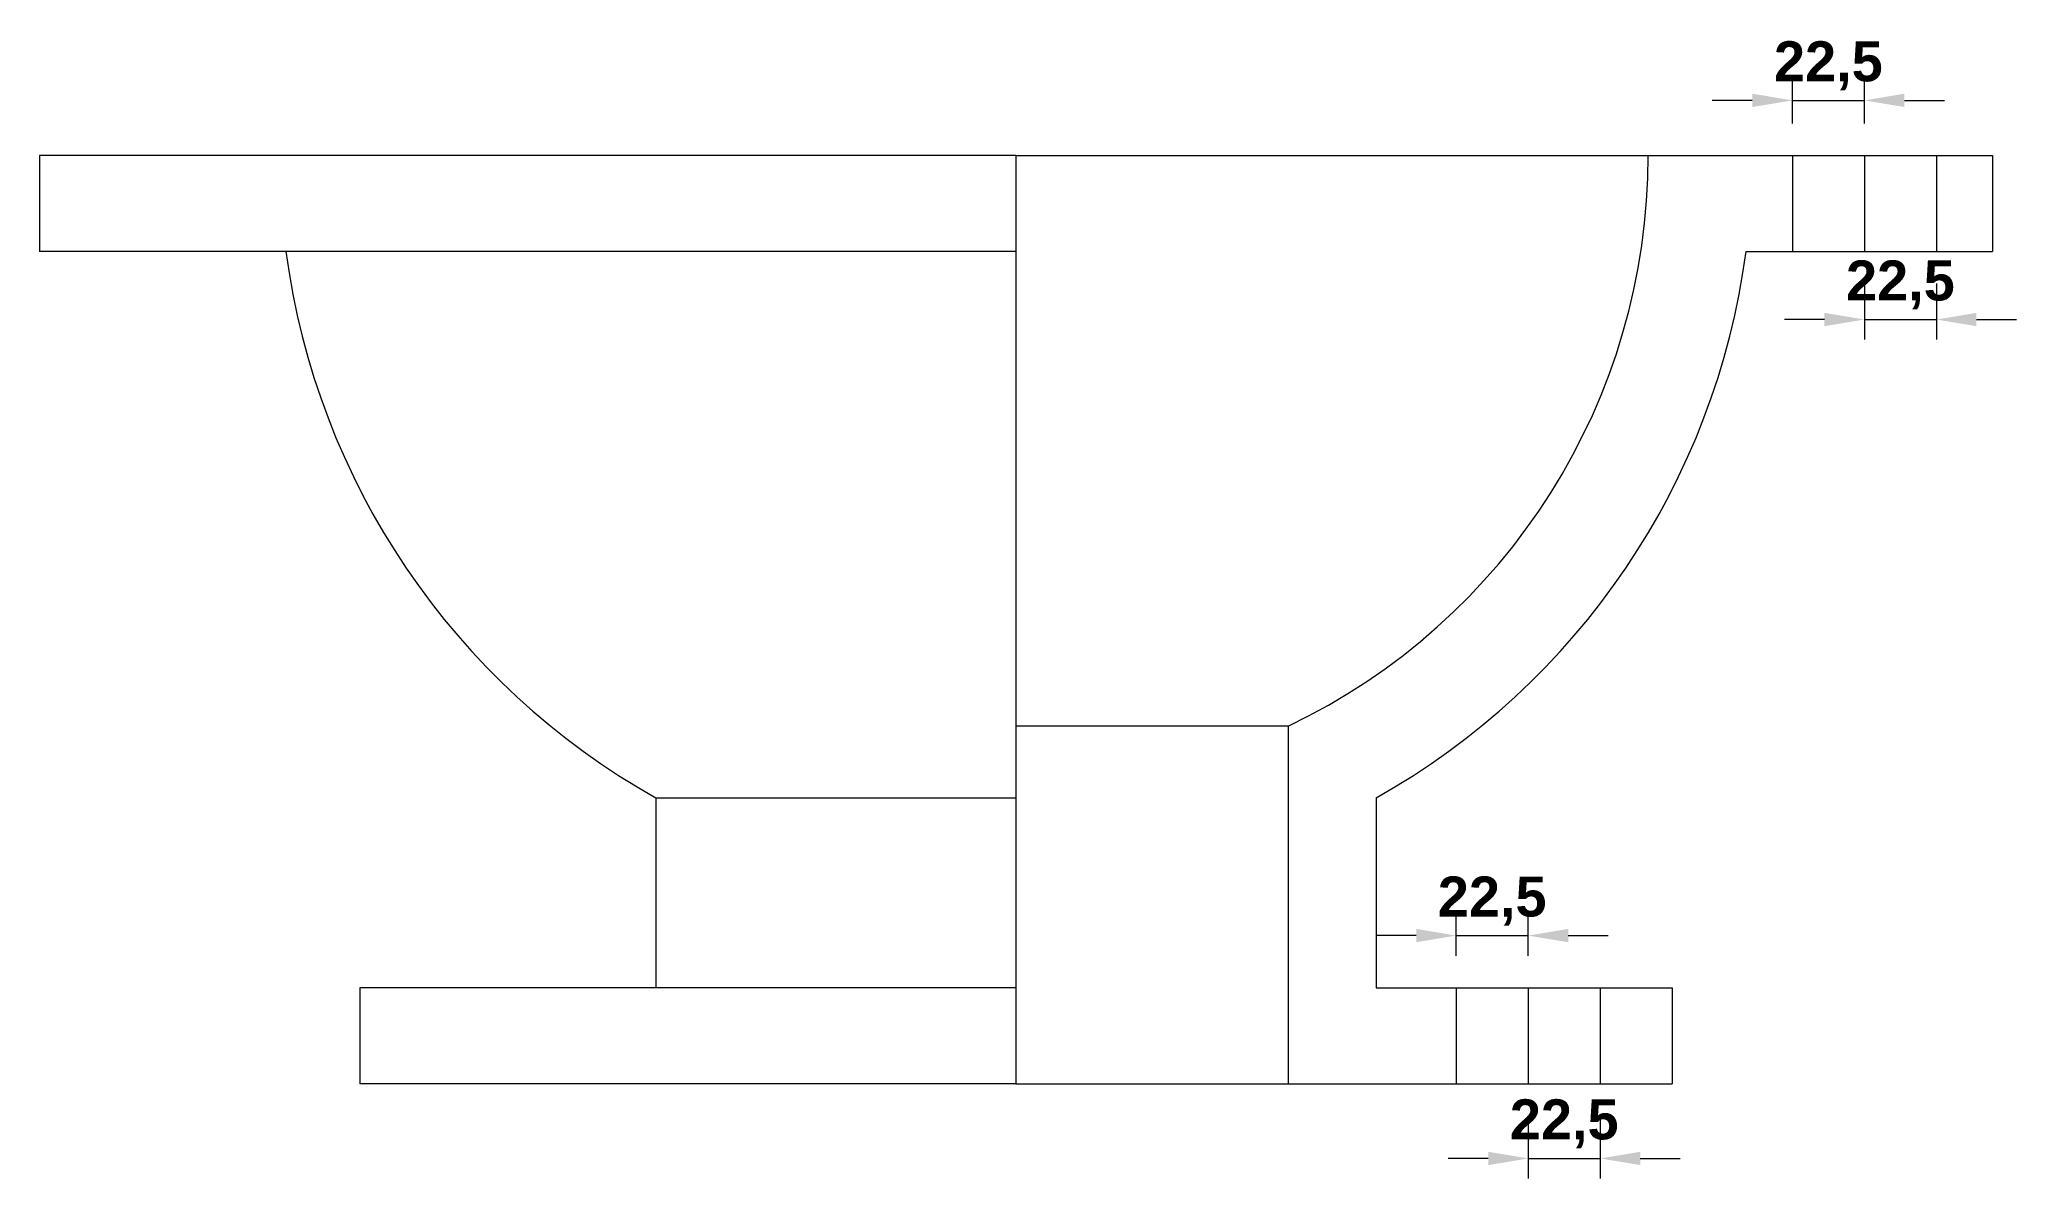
# Model space of a CAD drawing. Header units: millimetres. Extents: x 2534 to 17250, y -878 to 451.
# Drawn here: x 9775 to 10393, y -99 to 257 of the extents above; entities that cross this region are included whole.
import ezdxf

# ---------------------------------------------------------------- set-up
doc = ezdxf.new("R2010")
doc.units = ezdxf.units.MM
doc.header["$LTSCALE"] = 0.3
doc.layers.add('Contorno', color=5, linetype='Continuous', lineweight=30)
doc.layers.add('Cotas', color=7, linetype='Continuous', lineweight=9)
doc.styles.get("Standard").update_dxf_attribs({"font": ''})
doc.styles.get('Standard').set_extended_font_data('Arial', bold=True)
doc.dimstyles.new('cota annotative', dxfattribs={"dimtxt": 2.5, "dimasz": 2.5, "dimexe": 1.25, "dimexo": 2, "dimtad": 1, "dimtxsty": 'Standard', "dimcen": -5, "dimclrt": 102, "dimadec": 0, "dimazin": 0, "dimtfac": 1, "dimtmove": 0, "dimatfit": 3, "dimfxl": 1, "dimarcsym": 0})

# ---------------------------------------------------------------- blocks, each defined once
blk = doc.blocks.new('*D15')
at = {"layer": 'Cotas', "color": 0, "lineweight": -2, "transparency": 16777216}
for p, q in [((10322.64, 230.55), (10322.64, 243.97)), ((10345.14, 230.55), (10345.14, 243.97)), ((10310.14, 237.72), (10297.64, 237.72)), ((10322.64, 237.72), (10345.14, 237.72)), ((10357.64, 237.72), (10370.14, 237.72))]:
    blk.add_line(p, q, dxfattribs=at)
at = {"layer": 'Cotas', "color": 0, "transparency": 16777216}
for points in [[(10310.14, 239.81), (10310.14, 235.64), (10322.64, 237.72)], [(10357.64, 239.81), (10357.64, 235.64), (10345.14, 237.72)]]:
    blk.add_solid(points, dxfattribs=at)
at = {"layer": 'Defpoints', "color": 0, "transparency": 16777216}
for p in [(10345.14, 237.72), (10322.64, 220.55), (10345.14, 220.55)]:
    blk.add_point(p, dxfattribs=at)
at = {"layer": 'Cotas', "color": 102, "transparency": 16777216, "insert": (10333.89, 248.52), "char_height": 12.5, "attachment_point": 5}
blk.add_mtext('22,5', dxfattribs=at)
blk = doc.blocks.new('*D16')
at = {"layer": 'Cotas', "color": 0, "lineweight": -2, "transparency": 16777216}
for p, q in [((10345.14, 180.55), (10345.14, 163.03)), ((10367.64, 180.55), (10367.64, 163.03)), ((10332.64, 169.28), (10320.14, 169.28)), ((10345.14, 169.28), (10367.64, 169.28)), ((10380.14, 169.28), (10392.64, 169.28))]:
    blk.add_line(p, q, dxfattribs=at)
at = {"layer": 'Cotas', "color": 0, "transparency": 16777216}
for points in [[(10332.64, 171.36), (10332.64, 167.19), (10345.14, 169.28)], [(10380.14, 171.36), (10380.14, 167.19), (10367.64, 169.28)]]:
    blk.add_solid(points, dxfattribs=at)
at = {"layer": 'Defpoints', "color": 0, "transparency": 16777216}
for p in [(10345.14, 190.55), (10367.64, 190.55), (10367.64, 169.28)]:
    blk.add_point(p, dxfattribs=at)
at = {"layer": 'Cotas', "color": 102, "transparency": 16777216, "insert": (10356.39, 180.07), "char_height": 12.5, "attachment_point": 5}
blk.add_mtext('22,5', dxfattribs=at)
blk = doc.blocks.new('*D17')
at = {"layer": 'Cotas', "color": 0, "lineweight": -2, "transparency": 16777216}
for p, q in [((10217.64, -29.45), (10217.64, -16.87)), ((10240.14, -29.45), (10240.14, -16.87)), ((10205.14, -23.12), (10192.64, -23.12)), ((10217.64, -23.12), (10240.14, -23.12)), ((10252.64, -23.12), (10265.14, -23.12))]:
    blk.add_line(p, q, dxfattribs=at)
at = {"layer": 'Cotas', "color": 0, "transparency": 16777216}
for points in [[(10205.14, -21.04), (10205.14, -25.21), (10217.64, -23.12)], [(10252.64, -21.04), (10252.64, -25.21), (10240.14, -23.12)]]:
    blk.add_solid(points, dxfattribs=at)
at = {"layer": 'Defpoints', "color": 0, "transparency": 16777216}
for p in [(10240.14, -23.12), (10217.64, -39.45), (10240.14, -39.45)]:
    blk.add_point(p, dxfattribs=at)
at = {"layer": 'Cotas', "color": 102, "transparency": 16777216, "insert": (10228.89, -12.33), "char_height": 12.5, "attachment_point": 5}
blk.add_mtext('22,5', dxfattribs=at)
blk = doc.blocks.new('*D18')
at = {"layer": 'Cotas', "color": 0, "lineweight": -2, "transparency": 16777216}
for p, q in [((10240.14, -79.45), (10240.14, -98.98)), ((10262.64, -79.45), (10262.64, -98.98)), ((10227.64, -92.73), (10215.14, -92.73)), ((10240.14, -92.73), (10262.64, -92.73)), ((10275.14, -92.73), (10287.64, -92.73))]:
    blk.add_line(p, q, dxfattribs=at)
at = {"layer": 'Cotas', "color": 0, "transparency": 16777216}
for points in [[(10227.64, -90.64), (10227.64, -94.81), (10240.14, -92.73)], [(10275.14, -90.64), (10275.14, -94.81), (10262.64, -92.73)]]:
    blk.add_solid(points, dxfattribs=at)
at = {"layer": 'Defpoints', "color": 0, "transparency": 16777216}
for p in [(10240.14, -69.45), (10262.64, -69.45), (10262.64, -92.73)]:
    blk.add_point(p, dxfattribs=at)
at = {"layer": 'Cotas', "color": 102, "transparency": 16777216, "insert": (10251.39, -81.93), "char_height": 12.5, "attachment_point": 5}
blk.add_mtext('22,5', dxfattribs=at)

msp = doc.modelspace()

# ---------------------------------------------------------------- linework, layer by layer
at = {"layer": 'Contorno'}
for p, q in [((10080.143, 220.554), (9775.143, 220.554)), ((9775.143, 220.554), (9775.143, 190.554)), ((10080.143, 220.554), (10385.143, 220.554)), ((10080.143, 220.554), (10080.143, -69.446)), ((10322.643, 220.554), (10322.643, 190.554)), ((10345.143, 220.554), (10345.143, 190.554)), ((10367.643, 220.554), (10367.643, 190.554)), ((10385.143, 220.554), (10385.143, 190.554)), ((10080.143, 190.554), (9775.143, 190.554)), ((10308.178, 190.554), (10385.143, 190.554)), ((10165.143, 42.281), (10080.143, 42.281)), ((10165.143, 42.281), (10165.143, -69.446)), ((9967.643, 19.945), (9967.643, -39.446)), ((9967.643, 19.945), (10080.143, 19.945)), ((10192.643, 19.945), (10192.643, -39.446)), ((10080.143, -39.446), (9875.143, -39.446)), ((9875.143, -39.446), (9875.143, -69.446)), ((10192.643, -39.446), (10285.143, -39.446)), ((10217.643, -39.446), (10217.643, -69.446)), ((10240.143, -39.446), (10240.143, -69.446)), ((10262.643, -39.446), (10262.643, -69.446)), ((10285.143, -39.446), (10285.143, -69.446)), ((10080.143, -69.446), (9875.143, -69.446)), ((10080.143, -69.446), (10285.143, -69.446))]:
    msp.add_line(p, q, dxfattribs=at)
for radius, start, end in [(197.5, 295.491662, 0), (230, 187.494717, 240.716556), (230, 299.283444, 352.505283)]:
    msp.add_arc((10080.143, 220.554), radius, start, end, dxfattribs=at)

# ---------------------------------------------------------------- dimensions: what is measured, and where the dimension line sits
at = {"layer": 'Cotas'}
for base, p1, p2, picture, middle in [((10345.143, 237.722), (10322.643, 220.554), (10345.143, 220.554), '*D15', (10333.893, 237.722)), ((10367.643, 169.277), (10345.143, 190.554), (10367.643, 190.554), '*D16', (10356.393, 169.277)), ((10240.143, -23.124), (10217.643, -39.446), (10240.143, -39.446), '*D17', (10228.893, -23.124)), ((10262.643, -92.727), (10240.143, -69.446), (10262.643, -69.446), '*D18', (10251.393, -92.727))]:
    dim = msp.add_linear_dim(base=base, p1=p1, p2=p2, dimstyle='cota annotative', dxfattribs=at)
    dim.commit()
    dim.dimension.update_dxf_attribs({"geometry": picture, "text_midpoint": middle, "dimtype": 160})

doc.saveas('drawing.dxf')
